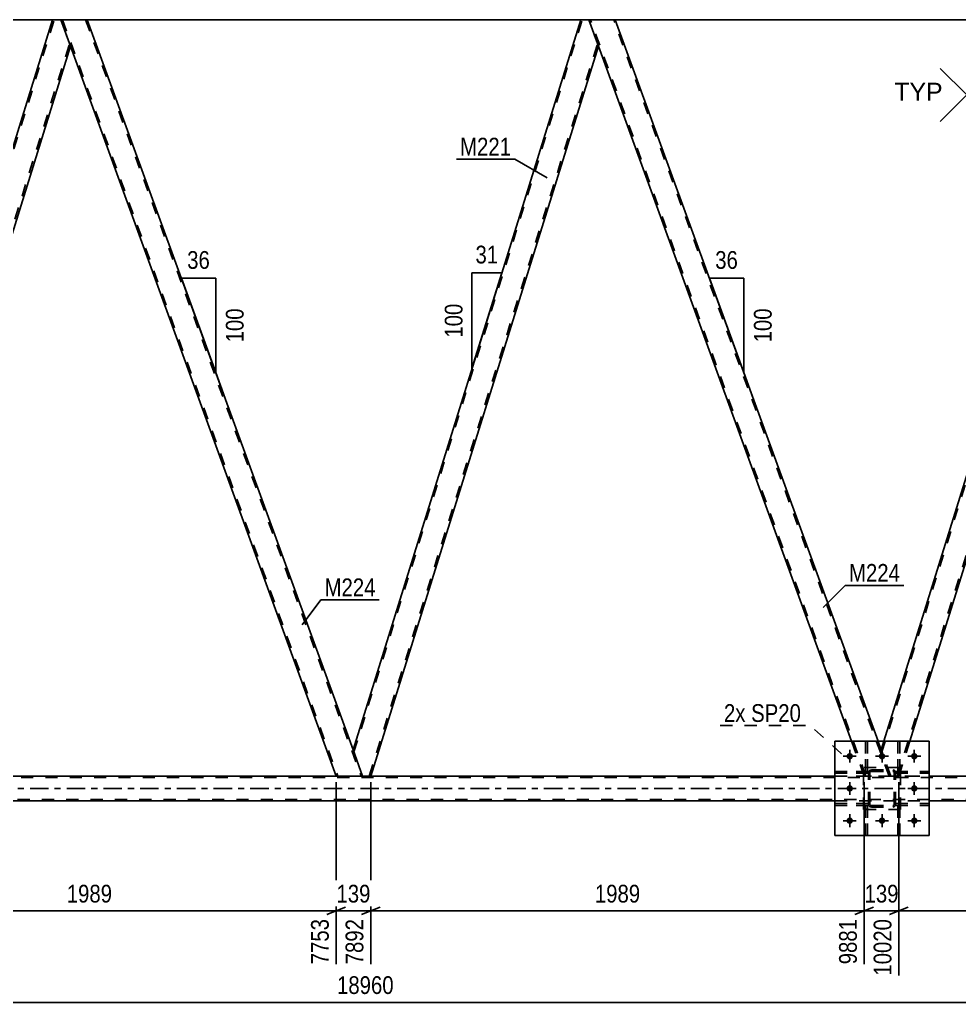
# Model space of a CAD drawing. Header units: millimetres. Extents: x 0 to 841, y 0 to 594.
# Drawn here: x 363.3 to 514.8, y 278.7 to 437.2 of the extents above; entities that cross this region are included whole.
import ezdxf

# ---------------------------------------------------------------- set-up
doc = ezdxf.new("R2010")
doc.units = ezdxf.units.MM
doc.linetypes.add('DXK_LINE_DOT2', pattern=[3.9198, 1.9599, -1.9599])
doc.linetypes.add('DXK_LINE_DOT3', pattern=[5.9187, 2.979, -0.9799, 0.9799, -0.9799])
doc.styles.add('Arial', font='ARIAL.TTF', dxfattribs={"height": 0.2})
doc.styles.add('Arial Narrow', font='ARIALN.TTF', dxfattribs={"height": 0.2})

# ---------------------------------------------------------------- blocks, each defined once
blk = doc.blocks.new('Part-122567824-3998 - 3926')
at = {"color": 7, "linetype": 'DXK_LINE_DOT2'}
for p, q in [((494.73, 315.93), (500.13, 315.93)), ((494.73, 315.61), (494.73, 315.93)), ((500.13, 315.61), (494.73, 315.61)), ((499.53, 315.61), (499.53, 315.93)), ((500.13, 315.93), (500.13, 315.61))]:
    blk.add_line(p, q, dxfattribs=at)
blk = doc.blocks.new('Bolt-122567824-4004 - 3926')
at = {"color": 1, "linetype": 'Continuous'}
for p, q in [((497.13, 319.41), (497.13, 318.72)), ((502.33, 319.41), (502.33, 318.72)), ((507.53, 319.41), (507.53, 318.72)), ((496.09, 318.37), (496.78, 318.37)), ((497.13, 317.33), (497.13, 318.02)), ((498.17, 318.37), (497.47, 318.37)), ((501.29, 318.37), (501.98, 318.37)), ((502.33, 317.33), (502.33, 318.02)), ((503.37, 318.37), (502.67, 318.37)), ((506.49, 318.37), (507.18, 318.37)), ((507.53, 317.33), (507.53, 318.02)), ((508.57, 318.37), (507.87, 318.37)), ((497.13, 314.21), (497.13, 313.52)), ((507.53, 314.21), (507.53, 313.52)), ((496.09, 313.17), (496.78, 313.17)), ((497.13, 312.13), (497.13, 312.82)), ((498.17, 313.17), (497.47, 313.17)), ((506.49, 313.17), (507.18, 313.17)), ((507.53, 312.13), (507.53, 312.82)), ((508.57, 313.17), (507.87, 313.17)), ((496.09, 307.97), (496.78, 307.97)), ((497.13, 309.01), (497.13, 308.32)), ((497.13, 306.93), (497.13, 307.62)), ((498.17, 307.97), (497.47, 307.97)), ((501.29, 307.97), (501.98, 307.97)), ((502.33, 309.01), (502.33, 308.32)), ((502.33, 306.93), (502.33, 307.62)), ((503.37, 307.97), (502.67, 307.97)), ((506.49, 307.97), (507.18, 307.97)), ((507.53, 309.01), (507.53, 308.32)), ((507.53, 306.93), (507.53, 307.62)), ((508.57, 307.97), (507.87, 307.97))]:
    blk.add_line(p, q, dxfattribs=at)
blk = doc.blocks.new('Part-122567824-3996 - 3926')
at = {"color": 7, "linetype": 'DXK_LINE_DOT2'}
for p, q in [((500.13, 315.69), (500.16, 315.88)), ((500.16, 315.88), (500.13, 315.69)), ((500.13, 310.65), (500.13, 315.69)), ((500.37, 315.69), (500.39, 315.78)), ((500.37, 310.65), (500.37, 315.69)), ((500.39, 315.78), (500.44, 315.86)), ((500.42, 316.14), (500.61, 316.17)), ((500.61, 316.17), (500.42, 316.14)), ((500.44, 315.86), (500.52, 315.91)), ((500.52, 315.91), (500.61, 315.93)), ((500.61, 316.17), (504.05, 316.17)), ((500.61, 315.93), (504.05, 315.93)), ((504.05, 316.17), (504.23, 316.14)), ((504.23, 316.14), (504.05, 316.17)), ((504.05, 315.93), (504.14, 315.91)), ((504.14, 315.91), (504.22, 315.86)), ((504.22, 315.86), (504.27, 315.78)), ((504.27, 315.78), (504.29, 315.69)), ((504.29, 310.65), (504.29, 315.69)), ((504.49, 315.88), (504.53, 315.69)), ((504.53, 315.69), (504.49, 315.88)), ((504.53, 310.65), (504.53, 315.69)), ((500.16, 310.47), (500.13, 310.65)), ((500.13, 310.65), (500.16, 310.47)), ((500.39, 310.56), (500.37, 310.65)), ((500.44, 310.48), (500.39, 310.56)), ((500.61, 310.17), (500.42, 310.21)), ((500.42, 310.21), (500.61, 310.17)), ((500.52, 310.43), (500.44, 310.48)), ((500.61, 310.41), (500.52, 310.43)), ((500.61, 310.41), (504.05, 310.41)), ((500.61, 310.17), (504.05, 310.17)), ((504.14, 310.43), (504.05, 310.41)), ((504.23, 310.21), (504.05, 310.17)), ((504.05, 310.17), (504.23, 310.21)), ((504.22, 310.48), (504.14, 310.43)), ((504.27, 310.56), (504.22, 310.48)), ((504.29, 310.65), (504.27, 310.56)), ((504.53, 310.65), (504.49, 310.47)), ((504.49, 310.47), (504.53, 310.65))]:
    blk.add_line(p, q, dxfattribs=at)
at = {"color": 7, "linetype": 'DXK_LINE_DOT3'}
blk.add_line((502.33, 313.17), (502.33, 313.17), dxfattribs=at)
at = {"color": 7, "linetype": 'DXK_LINE_DOT2'}
for centre, start, end in [((500.61, 315.69), 112.4996, 157.4996), ((500.61, 315.69), 112.4996, 157.4996), ((504.05, 315.69), 22.4996, 67.4996), ((504.05, 315.69), 22.4996, 67.4996), ((500.61, 310.65), 202.4996, 247.4996), ((500.61, 310.65), 202.4996, 247.4996), ((504.05, 310.65), 292.4996, 337.4996), ((504.05, 310.65), 292.4996, 337.4996)]:
    blk.add_arc(centre, 0.48, start, end, dxfattribs=at)
blk = doc.blocks.new('Part-122567824-3932 - 3926')
at = {"color": 7, "linetype": 'DXK_LINE_DOT2'}
for p, q in [((499.68, 315.93), (499.68, 320.77)), ((499.68, 320.77), (500, 320.77)), ((500, 320.77), (500, 315.93)), ((499.68, 316.53), (500, 316.53)), ((500, 315.93), (499.68, 315.93))]:
    blk.add_line(p, q, dxfattribs=at)
blk = doc.blocks.new('Part-122567824-3997 - 3926')
at = {"color": 7, "linetype": 'DXK_LINE_DOT2'}
for p, q in [((504.53, 310.41), (504.53, 310.73)), ((504.53, 310.73), (509.93, 310.73)), ((505.13, 310.41), (505.13, 310.73)), ((509.93, 310.73), (509.93, 310.41)), ((504.53, 310.41), (509.93, 310.41))]:
    blk.add_line(p, q, dxfattribs=at)
blk = doc.blocks.new('Bolt-122567824-3933 - 3926')
at = {"linetype": 'Continuous'}
for points in [[(497.65, 318.37, -1), (496.61, 318.37, -1)], [(502.85, 318.37, -1), (501.81, 318.37, -1)], [(508.05, 318.37, -1), (507.01, 318.37, -1)], [(497.65, 313.17, -1), (496.61, 313.17, -1)], [(508.05, 313.17, -1), (507.01, 313.17, -1)], [(497.65, 307.97, -1), (496.61, 307.97, -1)], [(502.85, 307.97, -1), (501.81, 307.97, -1)], [(508.05, 307.97, -1), (507.01, 307.97, -1)]]:
    blk.add_hatch(color=1, dxfattribs=at).paths.add_polyline_path(points)
at = {"color": 1, "linetype": 'Continuous'}
for p, q in [((497.13, 319.41), (497.13, 317.33)), ((502.33, 319.41), (502.33, 317.33)), ((507.53, 319.41), (507.53, 317.33)), ((498.17, 318.37), (496.09, 318.37)), ((503.37, 318.37), (501.29, 318.37)), ((508.57, 318.37), (506.49, 318.37)), ((497.13, 314.21), (497.13, 312.13)), ((507.53, 314.21), (507.53, 312.13)), ((498.17, 313.17), (496.09, 313.17)), ((508.57, 313.17), (506.49, 313.17)), ((498.17, 307.97), (496.09, 307.97)), ((497.13, 309.01), (497.13, 306.93)), ((503.37, 307.97), (501.29, 307.97)), ((502.33, 309.01), (502.33, 306.93)), ((508.57, 307.97), (506.49, 307.97)), ((507.53, 309.01), (507.53, 306.93))]:
    blk.add_line(p, q, dxfattribs=at)
blk = doc.blocks.new('Part-122567824-3999 - 3926')
at = {"color": 7, "linetype": 'DXK_LINE_DOT2'}
for p, q in [((494.73, 310.73), (500.13, 310.73)), ((494.73, 310.41), (494.73, 310.73)), ((499.53, 310.41), (499.53, 310.73)), ((500.13, 310.73), (500.13, 310.41)), ((500.13, 310.41), (494.73, 310.41))]:
    blk.add_line(p, q, dxfattribs=at)
blk = doc.blocks.new('Part-122567824-4010 - 3926')
at = {"color": 7, "linetype": 'DXK_LINE_DOT2'}
for p, q in [((504.88, 305.57), (504.88, 310.41)), ((504.88, 310.41), (505.2, 310.41)), ((504.88, 309.81), (505.2, 309.81)), ((505.2, 310.41), (505.2, 305.57)), ((505.2, 305.57), (504.88, 305.57))]:
    blk.add_line(p, q, dxfattribs=at)
blk = doc.blocks.new('Part-122567824-3946 - 3926')
at = {"color": 7, "linetype": 'DXK_LINE_DOT2'}
for p, q in [((505.2, 310.41), (504.88, 310.41)), ((504.88, 310.41), (504.88, 305.57)), ((504.88, 309.81), (505.2, 309.81)), ((505.2, 305.57), (505.2, 310.41)), ((504.88, 305.57), (505.2, 305.57))]:
    blk.add_line(p, q, dxfattribs=at)
blk = doc.blocks.new('Part-122567824-4014 - 3926')
at = {"color": 7, "linetype": 'DXK_LINE_DOT2'}
for p, q in [((500.13, 315.69), (500.16, 315.88)), ((500.16, 315.88), (500.13, 315.69)), ((500.13, 310.65), (500.13, 315.69)), ((500.37, 315.69), (500.39, 315.78)), ((500.37, 310.65), (500.37, 315.69)), ((500.39, 315.78), (500.44, 315.86)), ((500.42, 316.14), (500.61, 316.17)), ((500.61, 316.17), (500.42, 316.14)), ((500.44, 315.86), (500.52, 315.91)), ((500.52, 315.91), (500.61, 315.93)), ((500.61, 316.17), (504.05, 316.17)), ((500.61, 315.93), (504.05, 315.93)), ((504.05, 316.17), (504.23, 316.14)), ((504.23, 316.14), (504.05, 316.17)), ((504.05, 315.93), (504.14, 315.91)), ((504.14, 315.91), (504.22, 315.86)), ((504.22, 315.86), (504.27, 315.78)), ((504.27, 315.78), (504.29, 315.69)), ((504.29, 310.65), (504.29, 315.69)), ((504.49, 315.88), (504.53, 315.69)), ((504.53, 315.69), (504.49, 315.88)), ((504.53, 310.65), (504.53, 315.69)), ((500.16, 310.47), (500.13, 310.65)), ((500.13, 310.65), (500.16, 310.47)), ((500.39, 310.56), (500.37, 310.65)), ((500.44, 310.48), (500.39, 310.56)), ((500.61, 310.17), (500.42, 310.21)), ((500.42, 310.21), (500.61, 310.17)), ((500.52, 310.43), (500.44, 310.48)), ((500.61, 310.41), (500.52, 310.43)), ((500.61, 310.41), (504.05, 310.41)), ((500.61, 310.17), (504.05, 310.17)), ((504.14, 310.43), (504.05, 310.41)), ((504.23, 310.21), (504.05, 310.17)), ((504.05, 310.17), (504.23, 310.21)), ((504.22, 310.48), (504.14, 310.43)), ((504.27, 310.56), (504.22, 310.48)), ((504.29, 310.65), (504.27, 310.56)), ((504.53, 310.65), (504.49, 310.47)), ((504.49, 310.47), (504.53, 310.65))]:
    blk.add_line(p, q, dxfattribs=at)
at = {"color": 7, "linetype": 'DXK_LINE_DOT3'}
blk.add_line((502.33, 313.17), (502.33, 313.17), dxfattribs=at)
at = {"color": 7, "linetype": 'DXK_LINE_DOT2'}
for centre, start, end in [((500.61, 315.69), 112.4996, 157.4996), ((500.61, 315.69), 112.4996, 157.4996), ((504.05, 315.69), 22.4996, 67.4996), ((504.05, 315.69), 22.4996, 67.4996), ((500.61, 310.65), 202.4996, 247.4996), ((500.61, 310.65), 202.4996, 247.4996), ((504.05, 310.65), 292.4996, 337.4996), ((504.05, 310.65), 292.4996, 337.4996)]:
    blk.add_arc(centre, 0.48, start, end, dxfattribs=at)
blk = doc.blocks.new('Part-122567824-4015 - 3926')
at = {"color": 7, "linetype": 'DXK_LINE_DOT2'}
for p, q in [((505.33, 316.57), (499.33, 316.57)), ((499.33, 309.77), (499.33, 316.57)), ((505.33, 309.77), (505.33, 316.57)), ((505.33, 309.77), (499.33, 309.77))]:
    blk.add_line(p, q, dxfattribs=at)
blk = doc.blocks.new('Part-122567824-4202 - 3926')
at = {"color": 7, "linetype": 'DXK_LINE_DOT2'}
for p, q in [((504.88, 315.93), (504.88, 320.77)), ((504.88, 320.77), (505.2, 320.77)), ((505.2, 320.77), (505.2, 315.93)), ((504.88, 316.53), (505.2, 316.53)), ((505.2, 315.93), (504.88, 315.93))]:
    blk.add_line(p, q, dxfattribs=at)
blk = doc.blocks.new('Part-122567824-3961 - 3926')
at = {"color": 7, "linetype": 'DXK_LINE_DOT2'}
for p, q in [((505.33, 316.57), (499.33, 316.57)), ((499.33, 309.77), (499.33, 316.57)), ((505.33, 309.77), (505.33, 316.57)), ((505.33, 309.77), (499.33, 309.77))]:
    blk.add_line(p, q, dxfattribs=at)
blk = doc.blocks.new('Part-122567824-3964 - 3926')
at = {"color": 7, "linetype": 'DXK_LINE_DOT2'}
for p, q in [((504.53, 315.61), (504.53, 315.93)), ((504.53, 315.93), (509.93, 315.93)), ((504.53, 315.61), (509.93, 315.61)), ((505.13, 315.61), (505.13, 315.93)), ((509.93, 315.93), (509.93, 315.61))]:
    blk.add_line(p, q, dxfattribs=at)
blk = doc.blocks.new('Part-122567824-3967 - 3926')
at = {"color": 2, "linetype": 'Continuous'}
blk.add_line((500, 320.77), (499.68, 320.77), dxfattribs=at)
at = {"color": 7, "linetype": 'DXK_LINE_DOT2'}
for p, q in [((499.68, 320.77), (499.68, 315.93)), ((500, 315.93), (500, 320.77)), ((499.68, 316.53), (500, 316.53)), ((499.68, 315.93), (500, 315.93))]:
    blk.add_line(p, q, dxfattribs=at)
blk = doc.blocks.new('Part-122567824-3991 - 3926')
at = {"color": 7, "linetype": 'DXK_LINE_DOT2'}
for p, q in [((500, 310.41), (499.68, 310.41)), ((499.68, 310.41), (499.68, 305.57)), ((499.68, 309.81), (500, 309.81)), ((500, 305.57), (500, 310.41)), ((499.68, 305.57), (500, 305.57))]:
    blk.add_line(p, q, dxfattribs=at)
blk = doc.blocks.new('Part-122567824-4000 - 3926')
at = {"color": 2, "linetype": 'Continuous'}
blk.add_line((505.2, 320.77), (504.88, 320.77), dxfattribs=at)
at = {"color": 7, "linetype": 'DXK_LINE_DOT2'}
for p, q in [((504.88, 320.77), (504.88, 315.93)), ((505.2, 315.93), (505.2, 320.77)), ((504.88, 316.53), (505.2, 316.53)), ((504.88, 315.93), (505.2, 315.93))]:
    blk.add_line(p, q, dxfattribs=at)
blk = doc.blocks.new('Part-122567824-4087 - 3926')
at = {"color": 2, "linetype": 'Continuous'}
for p, q in [((369.93, 437.17), (369.97, 437.17)), ((369.97, 437.17), (370.08, 437.17)), ((370.08, 437.17), (370.44, 437.17)), ((374.19, 437.17), (370.44, 437.17)), ((374.19, 437.17), (417.05, 319.42)), ((371.48, 432.92), (414.34, 315.17)), ((414.34, 315.17), (414.85, 315.17)), ((414.85, 315.17), (418.59, 315.17))]:
    blk.add_line(p, q, dxfattribs=at)
at = {"color": 7, "linetype": 'DXK_LINE_DOT2'}
for p, q in [((371.48, 432.92), (369.93, 437.17)), ((369.93, 437.17), (370.08, 437.17)), ((370.19, 437.17), (414.59, 315.17)), ((370.19, 437.17), (370.25, 437.17)), ((373.93, 437.17), (418.34, 315.17)), ((417.05, 319.42), (418.59, 315.17)), ((414.34, 315.17), (414.38, 315.17)), ((414.38, 315.17), (414.49, 315.17))]:
    blk.add_line(p, q, dxfattribs=at)
blk = doc.blocks.new('Part-122567824-4033 - 3926')
at = {"color": 7, "linetype": 'DXK_LINE_DOT2'}
for p, q in [((499.68, 305.57), (499.68, 310.41)), ((499.68, 310.41), (500, 310.41)), ((499.68, 309.81), (500, 309.81)), ((500, 310.41), (500, 305.57)), ((500, 305.57), (499.68, 305.57))]:
    blk.add_line(p, q, dxfattribs=at)
blk = doc.blocks.new('Part-122567824-4092 - 3926')
at = {"color": 2, "linetype": 'Continuous'}
for p, q in [((453.75, 437.17), (417.05, 319.42)), ((453.79, 437.17), (453.75, 437.17)), ((453.79, 437.17), (454.25, 437.17)), ((455.07, 437.17), (454.25, 437.17)), ((455.07, 437.17), (456.61, 432.92)), ((456.61, 432.92), (419.91, 315.17)), ((418.59, 315.17), (417.05, 319.42)), ((419.91, 315.17), (418.59, 315.17))]:
    blk.add_line(p, q, dxfattribs=at)
at = {"color": 7, "linetype": 'DXK_LINE_DOT2'}
for p, q in [((417.18, 319.05), (454, 437.17)), ((454.25, 437.17), (453.9, 437.17)), ((419.66, 315.17), (456.48, 433.29))]:
    blk.add_line(p, q, dxfattribs=at)
blk = doc.blocks.new('Part-122567824-4102 - 3926')
at = {"color": 7, "linetype": 'DXK_LINE_DOT2'}
for p, q in [((504.53, 315.93), (509.93, 315.93)), ((504.53, 315.93), (504.53, 315.61)), ((504.53, 315.61), (509.93, 315.61)), ((505.13, 315.61), (505.13, 315.93)), ((509.93, 315.61), (509.93, 315.93))]:
    blk.add_line(p, q, dxfattribs=at)
blk = doc.blocks.new('Part-122567824-4105 - 3926')
at = {"color": 7, "linetype": 'DXK_LINE_DOT2'}
for p, q in [((504.53, 310.73), (509.93, 310.73)), ((504.53, 310.73), (504.53, 310.41)), ((505.13, 310.41), (505.13, 310.73)), ((509.93, 310.41), (509.93, 310.73)), ((504.53, 310.41), (509.93, 310.41))]:
    blk.add_line(p, q, dxfattribs=at)
blk = doc.blocks.new('Part-122567824-4108 - 3926')
at = {"color": 7, "linetype": 'DXK_LINE_DOT2'}
for p, q in [((500.13, 315.93), (494.73, 315.93)), ((494.73, 315.93), (494.73, 315.61)), ((494.73, 315.61), (500.13, 315.61)), ((499.53, 315.61), (499.53, 315.93)), ((500.13, 315.61), (500.13, 315.93))]:
    blk.add_line(p, q, dxfattribs=at)
blk = doc.blocks.new('Part-122567824-4122 - 3926')
at = {"color": 7, "linetype": 'DXK_LINE_DOT2'}
for p, q in [((494.73, 320.77), (509.93, 320.77)), ((494.73, 320.77), (494.73, 305.57)), ((509.93, 320.77), (509.93, 305.57)), ((494.73, 305.57), (509.93, 305.57))]:
    blk.add_line(p, q, dxfattribs=at)
blk = doc.blocks.new('Part-122567824-4150 - 3926')
at = {"color": 7, "linetype": 'DXK_LINE_DOT2'}
for p, q in [((500.13, 310.73), (494.73, 310.73)), ((494.73, 310.73), (494.73, 310.41)), ((499.53, 310.41), (499.53, 310.73)), ((500.13, 310.41), (500.13, 310.73)), ((494.73, 310.41), (500.13, 310.41))]:
    blk.add_line(p, q, dxfattribs=at)
blk = doc.blocks.new('Part-122567824-4179 - 3926')
at = {"color": 2, "linetype": 'Continuous'}
for p, q in [((368.62, 437.17), (331.91, 319.42)), ((368.65, 437.17), (368.62, 437.17)), ((368.65, 437.17), (369.12, 437.17)), ((369.12, 437.17), (369.93, 437.17)), ((369.93, 437.17), (371.48, 432.92)), ((371.48, 432.92), (334.78, 315.17)), ((333.46, 315.17), (331.91, 319.42)), ((334.78, 315.17), (333.46, 315.17))]:
    blk.add_line(p, q, dxfattribs=at)
at = {"color": 7, "linetype": 'DXK_LINE_DOT2'}
for p, q in [((332.05, 319.05), (368.87, 437.17)), ((368.76, 437.17), (369.12, 437.17)), ((368.89, 437.17), (368.87, 437.17)), ((368.87, 437.17), (368.89, 437.17)), ((368.93, 437.17), (368.89, 437.17)), ((334.53, 315.17), (371.34, 433.29))]:
    blk.add_line(p, q, dxfattribs=at)
blk = doc.blocks.new('Part-122567824-4194 - 3926')
at = {"color": 7, "linetype": 'DXK_LINE_DOT2'}
for p, q in [((104.83, 314.93), (774.49, 314.93)), ((414.34, 315.17), (419.91, 315.17)), ((774.49, 315.17), (494.73, 315.17)), ((494.73, 315.17), (509.93, 315.17)), ((104.27, 311.41), (774.49, 311.41)), ((494.73, 311.17), (509.93, 311.17))]:
    blk.add_line(p, q, dxfattribs=at)
at = {"color": 2, "linetype": 'Continuous'}
for p, q in [((334.78, 315.17), (414.34, 315.17)), ((419.91, 315.17), (494.73, 315.17)), ((509.93, 315.17), (584.61, 315.17)), ((254.52, 311.17), (494.73, 311.17)), ((509.93, 311.17), (665, 311.17))]:
    blk.add_line(p, q, dxfattribs=at)
at = {"color": 7, "linetype": 'DXK_LINE_DOT3'}
blk.add_line((104.55, 313.17), (774.49, 313.17), dxfattribs=at)
blk = doc.blocks.new('Part-122567824-4199 - 3926')
at = {"color": 2, "linetype": 'Continuous'}
for p, q in [((509.93, 320.77), (494.73, 320.77)), ((494.73, 320.77), (494.73, 305.57)), ((509.93, 320.77), (509.93, 305.57)), ((509.93, 305.57), (494.73, 305.57))]:
    blk.add_line(p, q, dxfattribs=at)
blk = doc.blocks.new('Part-122567824-4254 - 3926')
at = {"color": 2, "linetype": 'Continuous'}
for p, q in [((455.07, 437.17), (455.11, 437.17)), ((455.11, 437.17), (455.22, 437.17)), ((455.22, 437.17), (455.58, 437.17)), ((455.58, 437.17), (459.32, 437.17)), ((501.69, 320.77), (459.32, 437.17)), ((497.43, 320.77), (456.61, 432.92))]:
    blk.add_line(p, q, dxfattribs=at)
at = {"color": 7, "linetype": 'DXK_LINE_DOT2'}
for p, q in [((455.07, 437.17), (455.22, 437.17)), ((456.61, 432.92), (455.07, 437.17)), ((499.73, 315.17), (455.32, 437.17)), ((455.32, 437.17), (455.38, 437.17)), ((503.47, 315.17), (459.07, 437.17)), ((499.47, 315.17), (497.43, 320.77)), ((503.73, 315.17), (501.69, 320.77)), ((503.73, 315.17), (499.47, 315.17))]:
    blk.add_line(p, q, dxfattribs=at)
blk = doc.blocks.new('Part-122567824-4259 - 3926')
at = {"color": 7, "linetype": 'DXK_LINE_DOT2'}
for p, q in [((502.32, 319.05), (539.14, 437.17)), ((539.39, 437.17), (539.03, 437.17)), ((504.79, 315.17), (541.61, 433.29)), ((502.18, 319.42), (502.6, 320.77)), ((506.79, 320.77), (505.05, 315.17)), ((503.73, 315.17), (502.18, 319.42)), ((505.05, 315.17), (503.73, 315.17))]:
    blk.add_line(p, q, dxfattribs=at)
at = {"color": 2, "linetype": 'Continuous'}
for p, q in [((502.6, 320.77), (538.88, 437.17)), ((538.88, 437.17), (538.92, 437.17)), ((538.92, 437.17), (539.39, 437.17)), ((539.39, 437.17), (540.2, 437.17)), ((540.2, 437.17), (541.75, 432.92)), ((506.79, 320.77), (541.75, 432.92))]:
    blk.add_line(p, q, dxfattribs=at)
blk = doc.blocks.new('Part-122567824-4392 - 3926')
at = {"color": 2, "linetype": 'Continuous'}
for p, q in [((289.06, 437.17), (368.62, 437.17)), ((374.19, 437.17), (453.75, 437.17)), ((459.32, 437.17), (538.88, 437.17))]:
    blk.add_line(p, q, dxfattribs=at)
at = {"color": 7, "linetype": 'DXK_LINE_DOT2'}
for p, q in [((368.62, 437.17), (374.19, 437.17)), ((453.75, 437.17), (459.32, 437.17))]:
    blk.add_line(p, q, dxfattribs=at)
blk = doc.blocks.new('AngleDimension-122567824-20816 - 3926')
at = {"color": 7, "linetype": 'Continuous'}
for p, q in [((394.91, 395.48), (389.37, 395.48)), ((394.91, 380.25), (389.37, 395.48)), ((394.91, 380.25), (394.91, 395.48)), ((396.43, 376.08), (394.91, 380.25))]:
    blk.add_line(p, q, dxfattribs=at)
at = {"color": 0}
for points in [[(394.56, 396.38), (394.56, 400.58), (389.71, 400.58), (389.71, 396.38)], [(400.01, 391.21), (395.81, 391.21), (395.81, 384.52), (400.01, 384.52)]]:
    blk.add_wipeout(points, dxfattribs=at)
at = {"color": 3, "style": 'Arial Narrow'}
blk.add_text('36', height=2.863, dxfattribs=at).set_placement((390.31, 396.98))
blk.add_text('100', height=2.863, rotation=90.0002, dxfattribs=at).set_placement((399.41, 385.12))
blk = doc.blocks.new('AngleDimension-122567824-20814 - 3926')
at = {"color": 7, "linetype": 'Continuous'}
for p, q in [((436.2, 396.35), (441.03, 396.35)), ((436.2, 380.89), (441.03, 396.35)), ((436.2, 380.89), (436.2, 396.35)), ((437.92, 386.39), (441.03, 396.35))]:
    blk.add_line(p, q, dxfattribs=at)
at = {"color": 0}
for points in [[(441.04, 397.25), (441.04, 401.45), (436.19, 401.45), (436.19, 397.25)], [(435.3, 391.96), (431.1, 391.96), (431.1, 385.28), (435.3, 385.28)]]:
    blk.add_wipeout(points, dxfattribs=at)
at = {"color": 3, "style": 'Arial Narrow'}
blk.add_text('31', height=2.863, dxfattribs=at).set_placement((436.79, 397.85))
blk.add_text('100', height=2.863, rotation=90.0002, dxfattribs=at).set_placement((434.7, 385.88))
blk = doc.blocks.new('StraightDimension-122567824-49967 - 3926')
at = {"color": 7, "linetype": 'Continuous'}
blk.add_line((46.96, 278.67), (791.11, 278.67), dxfattribs=at)
at = {"color": 0}
blk.add_wipeout([(424.21, 279.42), (424.21, 283.62), (413.87, 283.62), (413.87, 279.42)], dxfattribs=at)
at = {"color": 3, "style": 'Arial Narrow'}
blk.add_text('18960', height=2.863, dxfattribs=at).set_placement((414.47, 280.02))
blk = doc.blocks.new('StraightDimension-122567824-10662 - 3926')
at = {"color": 7, "linetype": 'Continuous'}
for p, q in [((334.78, 314.17), (334.78, 284.81)), ((414.34, 314.17), (414.34, 284.81)), ((336.28, 294.02), (333.28, 292.82)), ((334.78, 293.42), (414.34, 293.42)), ((412.84, 292.82), (415.84, 294.02))]:
    blk.add_line(p, q, dxfattribs=at)
at = {"color": 0}
blk.add_wipeout([(378.81, 294.17), (378.81, 298.37), (370.3, 298.37), (370.3, 294.17)], dxfattribs=at)
at = {"color": 0, "linetype": 'Continuous'}
blk.add_wipeout([(413.74, 292.72), (409.54, 292.72), (409.54, 284.21), (413.74, 284.21)], dxfattribs=at)
at = {"color": 3, "style": 'Arial Narrow'}
blk.add_text('1989', height=2.863, dxfattribs=at).set_placement((370.9, 294.77))
at = {"color": 3, "linetype": 'Continuous', "style": 'Arial Narrow'}
blk.add_text('7753', height=2.863, rotation=90.0002, dxfattribs=at).set_placement((413.14, 284.81))
blk = doc.blocks.new('StraightDimension-122567824-10659 - 3926')
at = {"color": 7, "linetype": 'Continuous'}
for p, q in [((499.47, 314.17), (499.47, 284.81)), ((505.05, 314.17), (505.05, 282.98)), ((497.97, 292.82), (500.97, 294.02)), ((499.47, 293.42), (505.05, 293.42)), ((506.55, 294.02), (503.55, 292.82))]:
    blk.add_line(p, q, dxfattribs=at)
at = {"color": 0}
blk.add_wipeout([(505.6, 294.17), (505.6, 298.37), (498.92, 298.37), (498.92, 294.17)], dxfattribs=at)
at = {"color": 0, "linetype": 'Continuous'}
blk.add_wipeout([(504.45, 292.72), (500.25, 292.72), (500.25, 282.38), (504.45, 282.38)], dxfattribs=at)
at = {"color": 3, "style": 'Arial Narrow'}
blk.add_text('139', height=2.863, dxfattribs=at).set_placement((499.52, 294.77))
at = {"color": 3, "linetype": 'Continuous', "style": 'Arial Narrow'}
blk.add_text('10020', height=2.863, rotation=90.0002, dxfattribs=at).set_placement((503.85, 282.98))
blk = doc.blocks.new('StraightDimension-122567824-10660 - 3926')
at = {"color": 7, "linetype": 'Continuous'}
for p, q in [((419.91, 314.17), (419.91, 284.81)), ((499.47, 314.17), (499.47, 284.81)), ((421.41, 294.02), (418.41, 292.82)), ((419.91, 293.42), (499.47, 293.42)), ((497.97, 292.82), (500.97, 294.02))]:
    blk.add_line(p, q, dxfattribs=at)
at = {"color": 0}
blk.add_wipeout([(463.95, 294.17), (463.95, 298.37), (455.44, 298.37), (455.44, 294.17)], dxfattribs=at)
at = {"color": 0, "linetype": 'Continuous'}
blk.add_wipeout([(498.87, 292.72), (494.67, 292.72), (494.67, 284.21), (498.87, 284.21)], dxfattribs=at)
at = {"color": 3, "style": 'Arial Narrow'}
blk.add_text('1989', height=2.863, dxfattribs=at).set_placement((456.04, 294.77))
at = {"color": 3, "linetype": 'Continuous', "style": 'Arial Narrow'}
blk.add_text('9881', height=2.863, rotation=90.0002, dxfattribs=at).set_placement((498.27, 284.81))
blk = doc.blocks.new('StraightDimension-122567824-10658 - 3926')
at = {"color": 7, "linetype": 'Continuous'}
for p, q in [((505.05, 314.17), (505.05, 282.98)), ((584.61, 314.17), (584.61, 282.98)), ((506.55, 294.02), (503.55, 292.82)), ((505.05, 293.42), (584.61, 293.42)), ((583.11, 292.82), (586.11, 294.02))]:
    blk.add_line(p, q, dxfattribs=at)
at = {"color": 0}
blk.add_wipeout([(549.08, 294.17), (549.08, 298.37), (540.57, 298.37), (540.57, 294.17)], dxfattribs=at)
at = {"color": 0, "linetype": 'Continuous'}
blk.add_wipeout([(584.01, 292.72), (579.81, 292.72), (579.81, 282.38), (584.01, 282.38)], dxfattribs=at)
at = {"color": 3, "style": 'Arial Narrow'}
blk.add_text('1989', height=2.863, dxfattribs=at).set_placement((541.17, 294.77))
at = {"color": 3, "linetype": 'Continuous', "style": 'Arial Narrow'}
blk.add_text('12009', height=2.863, rotation=90.0002, dxfattribs=at).set_placement((583.41, 282.98))
blk = doc.blocks.new('StraightDimension-122567824-10661 - 3926')
at = {"color": 7, "linetype": 'Continuous'}
for p, q in [((414.34, 314.17), (414.34, 284.81)), ((419.91, 314.17), (419.91, 284.81)), ((412.84, 292.82), (415.84, 294.02)), ((414.34, 293.42), (419.91, 293.42)), ((421.41, 294.02), (418.41, 292.82))]:
    blk.add_line(p, q, dxfattribs=at)
at = {"color": 0}
blk.add_wipeout([(420.47, 294.17), (420.47, 298.37), (413.78, 298.37), (413.78, 294.17)], dxfattribs=at)
at = {"color": 0, "linetype": 'Continuous'}
blk.add_wipeout([(419.31, 292.72), (415.11, 292.72), (415.11, 284.21), (419.31, 284.21)], dxfattribs=at)
at = {"color": 3, "style": 'Arial Narrow'}
blk.add_text('139', height=2.863, dxfattribs=at).set_placement((414.38, 294.77))
at = {"color": 3, "linetype": 'Continuous', "style": 'Arial Narrow'}
blk.add_text('7892', height=2.863, rotation=90.0002, dxfattribs=at).set_placement((418.71, 284.81))
blk = doc.blocks.new('AngleDimension-122567824-20844 - 3926')
at = {"color": 7, "linetype": 'Continuous'}
for p, q in [((480.04, 395.48), (474.5, 395.48)), ((480.04, 380.25), (474.5, 395.48)), ((480.04, 380.25), (480.04, 395.48)), ((481.56, 376.08), (480.04, 380.25))]:
    blk.add_line(p, q, dxfattribs=at)
at = {"color": 0}
for points in [[(479.7, 396.38), (479.7, 400.58), (474.84, 400.58), (474.84, 396.38)], [(485.14, 391.21), (480.94, 391.21), (480.94, 384.52), (485.14, 384.52)]]:
    blk.add_wipeout(points, dxfattribs=at)
at = {"color": 3, "style": 'Arial Narrow'}
blk.add_text('36', height=2.863, dxfattribs=at).set_placement((475.44, 396.98))
blk.add_text('100', height=2.863, rotation=90.0002, dxfattribs=at).set_placement((484.54, 385.12))
blk = doc.blocks.new('WeldMark-122567824-5532 - 3926')
at = {"linetype": 'Continuous'}
blk.add_hatch(color=30, dxfattribs=at).paths.add_polyline_path([(536.29, 435.38), (538.81, 437.17), (537.43, 434.4)])
at = {"color": 30, "linetype": 'Continuous'}
blk.add_line((538.81, 437.17), (528.41, 425.03), dxfattribs=at)
at = {"color": 3, "linetype": 'Continuous'}
for q in [(511.7, 429.31), (511.7, 420.74)]:
    blk.add_line((515.99, 425.03), q, dxfattribs=at)
for start, end in [(90, 270), (270, 90)]:
    blk.add_arc((528.41, 425.03), 1.5, start, end, dxfattribs=at)
at = {"color": 0}
blk.add_wipeout([(520.51, 420.93), (520.51, 424.33), (517.89, 424.33), (517.89, 420.93)], dxfattribs=at)
at = {"color": 30, "linetype": 'Continuous'}
blk.add_line((515.99, 425.03), (528.41, 425.03), dxfattribs=at)
at = {"color": 3, "linetype": 'Continuous'}
for p, q in [((521.17, 425.03), (525.46, 425.03)), ((525.46, 425.03), (521.17, 420.74)), ((521.17, 420.74), (521.17, 425.03))]:
    blk.add_line(p, q, dxfattribs=at)
at = {"color": 3, "style": 'Arial'}
blk.add_text('6', height=2.87, dxfattribs=at).set_placement((518.09, 421.13))
at = {"color": 0, "linetype": 'Continuous'}
blk.add_wipeout([(512.09, 424.13), (512.09, 427.13), (504.32, 427.13), (504.32, 424.13)], dxfattribs=at)
blk.add_wipeout([(512.09, 424.13), (512.09, 427.13), (504.32, 427.13), (504.32, 424.13)], dxfattribs=at)
at = {"color": 3, "linetype": 'Continuous', "style": 'Arial'}
blk.add_text('TYP', height=2.865, dxfattribs=at).set_placement((504.32, 424.13))
blk = doc.blocks.new('MarkSet-122567824-5589 - 3926')
at = {"color": 30, "linetype": 'DXK_LINE_DOT2'}
blk.add_line((495.81, 318.77), (490.76, 323.3), dxfattribs=at)
at = {"color": 0}
for points in [[(480.33, 323.9), (480.33, 326.9), (476.85, 326.9), (476.85, 323.9)], [(489.26, 323.9), (489.26, 326.9), (481.23, 326.9), (481.23, 323.9)]]:
    blk.add_wipeout(points, dxfattribs=at)
for points in [[(480.33, 323.9), (480.33, 326.9), (476.85, 326.9), (476.85, 323.9)], [(489.26, 323.9), (489.26, 326.9), (481.23, 326.9), (481.23, 323.9)]]:
    blk.add_wipeout(points, dxfattribs=at)
at = {"color": 30, "linetype": 'DXK_LINE_DOT2'}
blk.add_line((476.25, 323.3), (490.76, 323.3), dxfattribs=at)
at = {"color": 3, "style": 'Arial Narrow'}
for s, p in [('2x', (476.85, 323.9)), ('SP20', (481.23, 323.9))]:
    blk.add_text(s, height=2.863, dxfattribs=at).set_placement(p)
blk = doc.blocks.new('Mark-122567824-16402 - 3926')
at = {"color": 0}
blk.add_wipeout([(420.68, 344.18), (420.68, 347.18), (412.46, 347.18), (412.46, 344.18)], dxfattribs=at)
blk.add_wipeout([(420.68, 344.18), (420.68, 347.18), (412.46, 347.18), (412.46, 344.18)], dxfattribs=at)
at = {"color": 30, "linetype": 'Continuous'}
for p, q in [((408.85, 339.58), (411.86, 343.58)), ((411.86, 343.58), (421.28, 343.58))]:
    blk.add_line(p, q, dxfattribs=at)
at = {"color": 3, "style": 'Arial Narrow'}
blk.add_text('M224', height=2.863, dxfattribs=at).set_placement((412.46, 344.18))
blk = doc.blocks.new('Mark-122567824-16405 - 3926')
at = {"color": 0}
blk.add_wipeout([(442.54, 415.26), (442.54, 418.26), (434.31, 418.26), (434.31, 415.26)], dxfattribs=at)
blk.add_wipeout([(442.54, 415.26), (442.54, 418.26), (434.31, 418.26), (434.31, 415.26)], dxfattribs=at)
at = {"color": 30, "linetype": 'Continuous'}
for p in [(433.71, 414.66), (448.33, 411.66)]:
    blk.add_line(p, (443.14, 414.66), dxfattribs=at)
at = {"color": 3, "style": 'Arial Narrow'}
blk.add_text('M221', height=2.863, dxfattribs=at).set_placement((434.31, 415.26))
blk = doc.blocks.new('Mark-122567824-16411 - 3926')
at = {"color": 0}
blk.add_wipeout([(505.23, 346.51), (505.23, 349.51), (497.01, 349.51), (497.01, 346.51)], dxfattribs=at)
blk.add_wipeout([(505.23, 346.51), (505.23, 349.51), (497.01, 349.51), (497.01, 346.51)], dxfattribs=at)
at = {"color": 30, "linetype": 'Continuous'}
for p, q in [((492.87, 342.37), (496.41, 345.91)), ((496.41, 345.91), (505.83, 345.91))]:
    blk.add_line(p, q, dxfattribs=at)
at = {"color": 3, "style": 'Arial Narrow'}
blk.add_text('M224', height=2.863, dxfattribs=at).set_placement((497.01, 346.51))

msp = doc.modelspace()

# ---------------------------------------------------------------- block references
for name in ['Part-122567824-4392 - 3926', 'Part-122567824-4179 - 3926', 'Part-122567824-4087 - 3926', 'Part-122567824-4092 - 3926', 'Part-122567824-4254 - 3926', 'Part-122567824-4259 - 3926', 'Part-122567824-4122 - 3926', 'Part-122567824-4199 - 3926', 'Part-122567824-3932 - 3926', 'Part-122567824-3967 - 3926', 'Part-122567824-4202 - 3926', 'Part-122567824-4000 - 3926', 'Bolt-122567824-4004 - 3926', 'Bolt-122567824-3933 - 3926', 'Part-122567824-3998 - 3926', 'Part-122567824-4108 - 3926', 'Part-122567824-4015 - 3926', 'Part-122567824-3961 - 3926', 'Part-122567824-3996 - 3926', 'Part-122567824-4014 - 3926', 'Part-122567824-3964 - 3926', 'Part-122567824-4102 - 3926', 'Part-122567824-4194 - 3926', 'Part-122567824-3999 - 3926', 'Part-122567824-4150 - 3926', 'Part-122567824-3997 - 3926', 'Part-122567824-4105 - 3926', 'Part-122567824-3991 - 3926', 'Part-122567824-4033 - 3926', 'Part-122567824-4010 - 3926', 'Part-122567824-3946 - 3926']:
    msp.add_blockref(name, (0, 0))

# ---------------------------------------------------------------- next in the draw order: block references
for name in ['AngleDimension-122567824-20814 - 3926', 'AngleDimension-122567824-20816 - 3926']:
    msp.add_blockref(name, (0, 0))

# ---------------------------------------------------------------- next in the draw order: block references
msp.add_blockref('StraightDimension-122567824-49967 - 3926', (0, 0))

# ---------------------------------------------------------------- next in the draw order: block references
for name in ['WeldMark-122567824-5532 - 3926', 'Mark-122567824-16405 - 3926', 'AngleDimension-122567824-20844 - 3926', 'Mark-122567824-16411 - 3926', 'Mark-122567824-16402 - 3926', 'MarkSet-122567824-5589 - 3926', 'StraightDimension-122567824-10662 - 3926', 'StraightDimension-122567824-10659 - 3926']:
    msp.add_blockref(name, (0, 0))

# ---------------------------------------------------------------- next in the draw order: block references
for name in ['StraightDimension-122567824-10660 - 3926', 'StraightDimension-122567824-10658 - 3926']:
    msp.add_blockref(name, (0, 0))

# ---------------------------------------------------------------- next in the draw order: block references
msp.add_blockref('StraightDimension-122567824-10661 - 3926', (0, 0))

doc.saveas('drawing.dxf')
